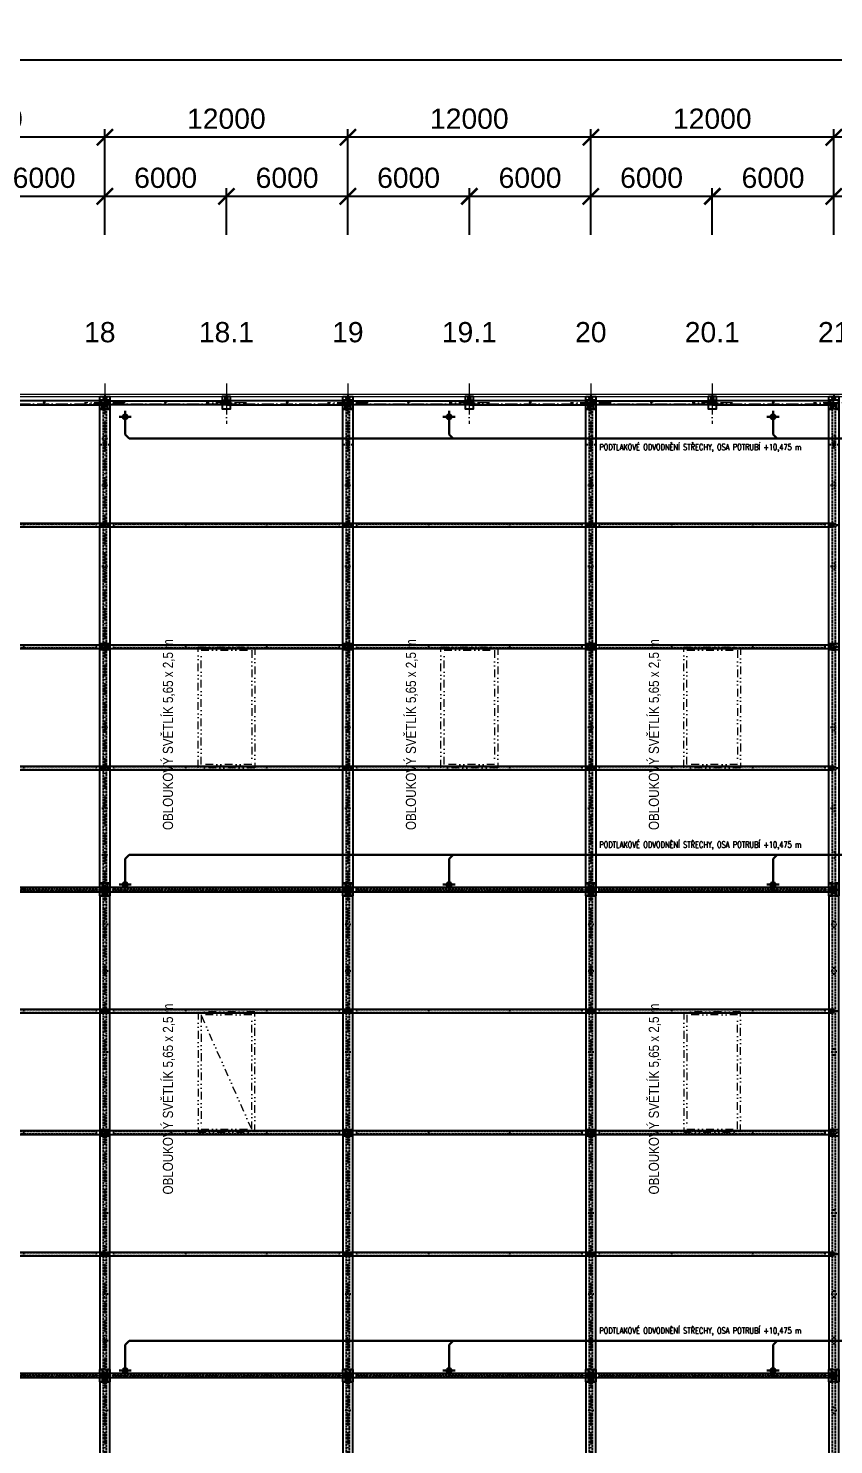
# Model space of a CAD drawing. Header units: millimetres. Extents: x 325046 to 1268204, y 1875583 to 2761998.
# Drawn here: x 906298 to 946074, y 2123333 to 2193284 of the extents above; entities that cross this region are included whole.
import ezdxf
from ezdxf.enums import TextEntityAlignment as Align

# ---------------------------------------------------------------- set-up
doc = ezdxf.new("R2010")
doc.units = ezdxf.units.MM
doc.header["$LTSCALE"] = 100
doc.header["$PDMODE"] = 65
for name, pattern in [('ACAD_ISO10W100', [18.5, 12, -3, 0.5, -3]), ('DASHDOT', [1, 0.5, -0.25, 0, -0.25]), ('DASHED', [0.75, 0.5, -0.25]), ('DIVIDE', [31.75, 12.7, -6.35, 0, -6.35, 0, -6.35]), ('SO02_F11anp01$0${ Leader Line}', [0])]:
    doc.linetypes.add(name, pattern=pattern)
for name, color, linetype in [('025', 1, 'Continuous'), ('035', 7, 'Continuous'), ('070', 6, 'Continuous'), ('DEHA', 2, 'Continuous'), ('KOTY', 2, 'Continuous'), ('Kóty osové', 5, 'Continuous'), ('POPIS', 7, 'Continuous')]:
    doc.layers.add(name, color=color, linetype=linetype)
for name, color, linetype, lineweight, true_color in [('Korabek-text', 7, 'Continuous', 0, 0x7a7a7a), ('Korabek-trasy', 7, 'Continuous', 30, 0x7478c3), ('Korabek-vpuste', 7, 'Continuous', 30, 0x6f7ceb), ('Světlíky', 7, 'DIVIDE', 15, 0xf81696)]:
    doc.layers.add(name, color=color, linetype=linetype, lineweight=lineweight, true_color=true_color)
doc.layers.add('Objekty - osy', color=5, linetype='ACAD_ISO10W100', lineweight=20)
doc.layers.add('OBVODOVÝ PLÁŠŤ', color=2, linetype='Continuous', lineweight=9)
doc.layers.add('Popis OS', color=7, linetype='Continuous', true_color=0xbd0a5d)
doc.layers.add('Příprava na dock', color=7, linetype='Continuous', true_color=0x616161)
doc.styles.add('ARIAL NARROW', font='ARIALN.TTF')
doc.styles.add('ARIL-TENKÝ', font='arial.ttf')
doc.styles.add('ROMANS', font='romans.shx', dxfattribs={"width": 0.8})
doc.dimstyles.new('400', dxfattribs={"dimscale": 400, "dimtxt": 2.5, "dimasz": 2, "dimexe": 1, "dimexo": 12, "dimgap": 1, "dimtad": 1, "dimdec": 0, "dimzin": 0, "dimdsep": 46, "dimtxsty": 'ARIL-TENKÝ', "dimblk": 'ARCHTICK', "dimcen": 4, "dimdle": 1, "dimclrd": 256, "dimclre": 256, "dimclrt": 7, "dimadec": 0, "dimazin": 0, "dimtfac": 1, "dimtdec": 0, "dimtix": 1, "dimtofl": 0, "dimtmove": 0, "dimatfit": 0, "dimldrblk": 'OBLIQUE', "dimfxl": 1, "dimtolj": 1, "dimtzin": 0, "dimlwd": -1, "dimlwe": -1, "dimarcsym": 0})

# ---------------------------------------------------------------- blocks, each defined once
blk = doc.blocks.new('L1.1_PŮDORYS')
at = {"layer": '035'}
for points in [[(1507676, -5195314), (1507676, -5195314), (1507676, -5195314), (1507676, -5207274), (1507676, -5207274), (1507676, -5207274), (1507676, -5207274), (1507676, -5207274), (1507876, -5207274), (1507876, -5207274), (1507876, -5207274), (1507876, -5207274), (1507876, -5207274), (1507876, -5195314), (1507876, -5195314), (1507876, -5195314), (1507876, -5195314), (1507676, -5195314)], [(1507756, -5195454), (1507796, -5195454), (1507796, -5195514), (1507756, -5195514)], [(1507756, -5207134), (1507796, -5207134), (1507796, -5207074), (1507756, -5207074)]]:
    blk.add_lwpolyline(points, close=True, dxfattribs=at)
at = {"layer": '035', "linetype": 'DASHED'}
blk.add_lwpolyline([(1507836, -5195714), (1507836, -5206874), (1507716, -5206874), (1507716, -5195714)], close=True, dxfattribs=at)
for points in [[(1507716, -5199294), (1507836, -5199294)], [(1507716, -5203294), (1507836, -5203294)]]:
    blk.add_lwpolyline(points, dxfattribs=at)
at = {"layer": 'Příprava na dock', "linetype": 'DASHDOT', "ltscale": 0.5}
for points in [[(1507826, -5195484), (1507726, -5195484)], [(1507776, -5195534), (1507776, -5195434)], [(1507776, -5207154), (1507776, -5207054)], [(1507826, -5207104), (1507726, -5207104)]]:
    blk.add_lwpolyline(points, dxfattribs=at)
blk = doc.blocks.new('L1_PU')
at = {"layer": '035', "color": 0}
blk.add_lwpolyline([(1717306, -4886866), (1705346, -4886866), (1705346, -4886666), (1717306, -4886666)], close=True, dxfattribs=at)
at = {"layer": '035', "color": 0, "linetype": 'DASHED'}
blk.add_lwpolyline([(1716906, -4886706), (1705746, -4886706), (1705746, -4886826), (1716906, -4886826)], close=True, dxfattribs=at)
at = {"layer": '035', "linetype": 'DASHED'}
for points in [[(1709326, -4886826), (1709326, -4886706)], [(1713326, -4886826), (1713326, -4886706)]]:
    blk.add_lwpolyline(points, dxfattribs=at)
at = {"layer": '035'}
for points in [[(1705446, -4886746), (1705506, -4886746), (1705506, -4886786), (1705446, -4886786)], [(1717206, -4886746), (1717146, -4886746), (1717146, -4886786), (1717206, -4886786)]]:
    blk.add_lwpolyline(points, close=True, dxfattribs=at)
at = {"layer": 'Příprava na dock', "linetype": 'DASHDOT', "ltscale": 0.5}
for points in [[(1705476, -4886716), (1705476, -4886816)], [(1717176, -4886716), (1717176, -4886816)], [(1705426, -4886766), (1705526, -4886766)], [(1717126, -4886766), (1717226, -4886766)]]:
    blk.add_lwpolyline(points, dxfattribs=at)
blk = doc.blocks.new('V1')
at = {"layer": '025'}
h = blk.add_hatch(color=256, dxfattribs=at)
h.dxf.hatch_style = 1
h.paths.add_polyline_path([(1708921, -4904766, -1), (1708901, -4904766, -1)])
h = blk.add_hatch(color=256, dxfattribs=at)
h.dxf.hatch_style = 1
h.paths.add_polyline_path([(1709201, -4904766, 1), (1709221, -4904766, 1)])
h = blk.add_hatch(color=256, dxfattribs=at)
h.dxf.hatch_style = 1
h.paths.add_polyline_path([(1708921, -4910766, -1), (1708901, -4910766, -1)])
h = blk.add_hatch(color=256, dxfattribs=at)
h.dxf.hatch_style = 1
h.paths.add_polyline_path([(1709201, -4910766, 1), (1709221, -4910766, 1)])
h = blk.add_hatch(color=256, dxfattribs=at)
h.dxf.hatch_style = 1
h.paths.add_polyline_path([(1708921, -4916766, -1), (1708901, -4916766, -1)])
h = blk.add_hatch(color=256, dxfattribs=at)
h.dxf.hatch_style = 1
h.paths.add_polyline_path([(1709201, -4916766, 1), (1709221, -4916766, 1)])
at = {"layer": '025', "linetype": 'DASHED', "ltscale": 0.5}
for centre in [(1709061, -4898916), (1709061, -4922616)]:
    blk.add_circle(centre, 12.5, dxfattribs=at)
at = {"layer": '025'}
for centre in [(1708911, -4904766), (1709211, -4904766), (1708911, -4910766), (1709211, -4910766), (1708911, -4916766), (1709211, -4916766)]:
    blk.add_circle(centre, 10, dxfattribs=at)
at = {"layer": '035'}
blk.add_lwpolyline([(1708951, -4922446), (1708811, -4922446), (1708811, -4922446), (1708811, -4922446), (1708811, -4899086), (1708951, -4899086), (1708951, -4898786), (1709171, -4898786), (1709171, -4899086), (1709171, -4899086), (1709311, -4899086), (1709311, -4922446), (1709311, -4922446), (1709311, -4922446), (1709171, -4922446), (1709171, -4922746), (1708951, -4922746)], close=True, dxfattribs=at)
at = {"layer": '035', "linetype": 'DASHED'}
blk.add_lwpolyline([(1709126, -4898786), (1708996, -4898786), (1708996, -4922746), (1709126, -4922746)], close=True, dxfattribs=at)
at = {"layer": '035', "linetype": 'DASHED', "ltscale": 0.8}
for points in [[(1709126, -4900336), (1708996, -4900336)], [(1709126, -4900636), (1708996, -4900636)], [(1709126, -4902636), (1708996, -4902636)], [(1709126, -4902936), (1708996, -4902936)], [(1709126, -4906636), (1708996, -4906636)], [(1709126, -4906936), (1708996, -4906936)], [(1709121, -4910616), (1709001, -4910616)], [(1709121, -4910916), (1709001, -4910916)], [(1709126, -4914596), (1708996, -4914596)], [(1709126, -4914896), (1708996, -4914896)], [(1709126, -4918596), (1708996, -4918596)], [(1709126, -4918896), (1708996, -4918896)], [(1709126, -4920896), (1708996, -4920896)], [(1709126, -4921196), (1708996, -4921196)]]:
    blk.add_lwpolyline(points, dxfattribs=at)
at = {"layer": '035'}
for points in [[(1708811, -4910616), (1709311, -4910616)], [(1708811, -4910916), (1709311, -4910916)]]:
    blk.add_lwpolyline(points, dxfattribs=at)
at = {"layer": 'Příprava na dock', "linetype": 'DASHDOT', "ltscale": 0.2}
for points in [[(1709011, -4898916), (1709111, -4898916)], [(1709061, -4898966), (1709061, -4898866)], [(1709111, -4922616), (1709011, -4922616)], [(1709061, -4922666), (1709061, -4922566)]]:
    blk.add_lwpolyline(points, dxfattribs=at)
at = {"layer": 'Příprava na dock', "linetype": 'DASHDOT', "ltscale": 0.8}
for points in [[(1709216, -4900486), (1708906, -4900486)], [(1709216, -4902786), (1708906, -4902786)], [(1709216, -4906786), (1708906, -4906786)], [(1709216, -4914746), (1708906, -4914746)], [(1709216, -4918746), (1708906, -4918746)], [(1709216, -4921046), (1708906, -4921046)]]:
    blk.add_lwpolyline(points, dxfattribs=at)
at = {"layer": 'Příprava na dock', "linetype": 'DASHDOT', "ltscale": 0.5}
for points in [[(1708861, -4904766), (1708961, -4904766)], [(1708911, -4904816), (1708911, -4904716)], [(1709261, -4904766), (1709161, -4904766)], [(1709211, -4904816), (1709211, -4904716)], [(1708861, -4910766), (1708961, -4910766)], [(1708911, -4910816), (1708911, -4910716)], [(1709261, -4910766), (1709161, -4910766)], [(1709211, -4910816), (1709211, -4910716)], [(1708861, -4916766), (1708961, -4916766)], [(1708911, -4916816), (1708911, -4916716)], [(1709261, -4916766), (1709161, -4916766)], [(1709211, -4916816), (1709211, -4916716)]]:
    blk.add_lwpolyline(points, dxfattribs=at)
blk = doc.blocks.new('S1 STŘECHA')
at = {"layer": '025'}
h = blk.add_hatch(color=256, dxfattribs=at)
h.dxf.hatch_style = 1
edge = h.paths.add_edge_path()
edge.add_arc((1682139, -5081019), 10, 0, 360)
h = blk.add_hatch(color=256, dxfattribs=at)
h.dxf.hatch_style = 1
edge = h.paths.add_edge_path()
edge.add_arc((1682519, -5081019), 10, 0, 360)
for centre in [(1682139, -5081019), (1682519, -5081019)]:
    blk.add_circle(centre, 10, dxfattribs=at)
at = {"layer": '035', "linetype": 'DASHED'}
for centre in [(1682329, -5080869), (1682329, -5081169)]:
    blk.add_circle(centre, 30, dxfattribs=at)
at = {"layer": '070', "ltscale": 0.5}
blk.add_lwpolyline([(1682079, -5080719), (1682579, -5080719), (1682579, -5081319), (1682079, -5081319)], close=True, dxfattribs=at)
for points in [[(1682199, -5080719), (1682199, -5081319)], [(1682459, -5080719), (1682459, -5081319)]]:
    blk.add_lwpolyline(points, dxfattribs=at)
at = {"layer": 'Příprava na dock', "linetype": 'DASHDOT', "ltscale": 0.5}
for points in [[(1682189, -5081019), (1682089, -5081019)], [(1682139, -5081069), (1682139, -5080969)], [(1682279, -5080869), (1682379, -5080869)], [(1682279, -5081169), (1682379, -5081169)], [(1682329, -5080819), (1682329, -5080919)], [(1682329, -5081119), (1682329, -5081219)], [(1682569, -5081019), (1682469, -5081019)], [(1682519, -5081069), (1682519, -5080969)]]:
    blk.add_lwpolyline(points, dxfattribs=at)
blk = doc.blocks.new('V2')
at = {"layer": '025'}
h = blk.add_hatch(color=256, dxfattribs=at)
h.dxf.hatch_style = 1
h.paths.add_polyline_path([(1705186, -4880766, -1), (1705166, -4880766, -1)])
h = blk.add_hatch(color=256, dxfattribs=at)
h.dxf.hatch_style = 1
h.paths.add_polyline_path([(1705466, -4880766, 1), (1705486, -4880766, 1)])
h = blk.add_hatch(color=256, dxfattribs=at)
h.dxf.hatch_style = 1
h.paths.add_polyline_path([(1705186, -4886766, -1), (1705166, -4886766, -1)])
h = blk.add_hatch(color=256, dxfattribs=at)
h.dxf.hatch_style = 1
h.paths.add_polyline_path([(1705466, -4886766, 1), (1705486, -4886766, 1)])
h = blk.add_hatch(color=256, dxfattribs=at)
h.dxf.hatch_style = 1
h.paths.add_polyline_path([(1705186, -4892766, -1), (1705166, -4892766, -1)])
h = blk.add_hatch(color=256, dxfattribs=at)
h.dxf.hatch_style = 1
h.paths.add_polyline_path([(1705466, -4892766, 1), (1705486, -4892766, 1)])
at = {"layer": 'Příprava na dock'}
h = blk.add_hatch(dxfattribs=at)
h.set_pattern_fill('ANSI31', color=256, scale=250, angle=180)
h.set_pattern_definition([(225, (602695.915, -9703834.77), (22.09708691, -22.09708691), [])])
edge = h.paths.add_edge_path()
edge.add_arc((1705326, -4876786), 50, 0, 360)
at = {"layer": '025', "linetype": 'DASHED', "ltscale": 0.5}
for centre in [(1705326, -4874866), (1705326, -4898616)]:
    blk.add_circle(centre, 12.5, dxfattribs=at)
at = {"layer": '025'}
for centre, radius in [((1705326, -4876786), 50), ((1705176, -4880766), 10), ((1705476, -4880766), 10), ((1705176, -4886766), 10), ((1705476, -4886766), 10), ((1705176, -4892766), 10), ((1705476, -4892766), 10)]:
    blk.add_circle(centre, radius, dxfattribs=at)
at = {"layer": '035'}
blk.add_lwpolyline([(1705216, -4875036), (1705076, -4875036), (1705076, -4875036), (1705076, -4875036), (1705076, -4898446), (1705216, -4898446), (1705216, -4898746), (1705436, -4898746), (1705436, -4898446), (1705436, -4898446), (1705576, -4898446), (1705576, -4875036), (1705576, -4875036), (1705576, -4875036), (1705436, -4875036), (1705436, -4874736), (1705216, -4874736)], close=True, dxfattribs=at)
for points in [[(1705216, -4874836), (1705436, -4874836)], [(1705076, -4886616), (1705576, -4886616)], [(1705076, -4886916), (1705576, -4886916)]]:
    blk.add_lwpolyline(points, dxfattribs=at)
at = {"layer": '035', "linetype": 'DASHED'}
blk.add_lwpolyline([(1705391, -4874736), (1705261, -4874736), (1705261, -4898746), (1705391, -4898746)], close=True, dxfattribs=at)
at = {"layer": '035', "linetype": 'DASHED', "ltscale": 0.8}
for points in [[(1705391, -4876336), (1705261, -4876336)], [(1705391, -4876636), (1705261, -4876636)], [(1705391, -4878636), (1705261, -4878636)], [(1705391, -4878936), (1705261, -4878936)], [(1705391, -4882636), (1705261, -4882636)], [(1705391, -4882936), (1705261, -4882936)], [(1705386, -4886616), (1705266, -4886616)], [(1705386, -4886916), (1705266, -4886916)], [(1705391, -4890596), (1705261, -4890596)], [(1705391, -4890896), (1705261, -4890896)], [(1705391, -4894596), (1705261, -4894596)], [(1705391, -4894896), (1705261, -4894896)], [(1705391, -4896896), (1705261, -4896896)], [(1705391, -4897196), (1705261, -4897196)]]:
    blk.add_lwpolyline(points, dxfattribs=at)
at = {"layer": 'DEHA', "color": 3, "linetype": 'DASHDOT', "ltscale": 0.9}
for points in [[(1705523, -4876786), (1705129, -4876786)], [(1705326, -4876589), (1705326, -4876983)]]:
    blk.add_lwpolyline(points, dxfattribs=at)
at = {"layer": 'Příprava na dock', "linetype": 'DASHDOT', "ltscale": 0.2}
for points in [[(1705326, -4874916), (1705326, -4874816)], [(1705276, -4874866), (1705376, -4874866)], [(1705376, -4898616), (1705276, -4898616)], [(1705326, -4898666), (1705326, -4898566)]]:
    blk.add_lwpolyline(points, dxfattribs=at)
at = {"layer": 'Příprava na dock', "linetype": 'DASHDOT', "ltscale": 0.8}
for points in [[(1705481, -4876486), (1705171, -4876486)], [(1705481, -4878786), (1705171, -4878786)], [(1705481, -4882786), (1705171, -4882786)], [(1705481, -4890746), (1705171, -4890746)], [(1705481, -4894746), (1705171, -4894746)], [(1705481, -4897046), (1705171, -4897046)]]:
    blk.add_lwpolyline(points, dxfattribs=at)
at = {"layer": 'Příprava na dock', "linetype": 'DASHDOT', "ltscale": 0.5}
for points in [[(1705126, -4880766), (1705226, -4880766)], [(1705176, -4880816), (1705176, -4880716)], [(1705526, -4880766), (1705426, -4880766)], [(1705476, -4880816), (1705476, -4880716)], [(1705176, -4886816), (1705176, -4886716)], [(1705476, -4886816), (1705476, -4886716)], [(1705126, -4886766), (1705226, -4886766)], [(1705526, -4886766), (1705426, -4886766)], [(1705126, -4892766), (1705226, -4892766)], [(1705176, -4892816), (1705176, -4892716)], [(1705526, -4892766), (1705426, -4892766)], [(1705476, -4892816), (1705476, -4892716)]]:
    blk.add_lwpolyline(points, dxfattribs=at)
blk = doc.blocks.new('S2 STŘECHA')
at = {"layer": '025'}
h = blk.add_hatch(color=256, dxfattribs=at)
h.dxf.hatch_style = 1
edge = h.paths.add_edge_path()
edge.add_arc((1694149, -5104969), 10, 0, 360)
h = blk.add_hatch(color=256, dxfattribs=at)
h.dxf.hatch_style = 1
edge = h.paths.add_edge_path()
edge.add_arc((1694509, -5104969), 10, 0, 360)
at = {"layer": 'Příprava na dock', "ltscale": 0.5}
h = blk.add_hatch(dxfattribs=at)
h.set_pattern_fill('ANSI31', color=256, scale=250)
h.set_pattern_definition([(45, (-71057.18, -131932.95), (-22.09708691, 22.09708691), [])])
h.paths.add_polyline_path([(1694254, -5105269), (1694404, -5105269), (1694404, -5105169), (1694254, -5105169)])
at = {"layer": '025', "ltscale": 0.5}
blk.add_lwpolyline([(1694254, -5105269), (1694404, -5105269), (1694404, -5105169), (1694254, -5105169)], close=True, dxfattribs=at)
at = {"layer": '025', "linetype": 'DASHED', "ltscale": 0.5}
blk.add_lwpolyline([(1694254, -5105269), (1694404, -5105269), (1694404, -5105259), (1694254, -5105259)], close=True, dxfattribs=at)
at = {"layer": '025'}
for centre in [(1694149, -5104969), (1694509, -5104969)]:
    blk.add_circle(centre, 10, dxfattribs=at)
at = {"layer": '035', "linetype": 'DASHED'}
blk.add_circle((1694329, -5104819), 30, dxfattribs=at)
at = {"layer": '070', "ltscale": 0.5}
blk.add_lwpolyline([(1694079, -5105269), (1694579, -5105269), (1694579, -5104669), (1694079, -5104669)], close=True, dxfattribs=at)
for points in [[(1694199, -5104669), (1694199, -5104969), (1694459, -5104969), (1694459, -5104669)], [(1694579, -5105089), (1694079, -5105089)]]:
    blk.add_lwpolyline(points, dxfattribs=at)
at = {"layer": 'Příprava na dock', "linetype": 'DASHDOT', "ltscale": 0.5}
for points in [[(1694099, -5104969), (1694199, -5104969)], [(1694199, -5104969), (1694099, -5104969)], [(1694149, -5105019), (1694149, -5104919)], [(1694149, -5105019), (1694149, -5104919)], [(1694279, -5104819), (1694379, -5104819)], [(1694329, -5104769), (1694329, -5104869)], [(1694459, -5104969), (1694559, -5104969)], [(1694559, -5104969), (1694459, -5104969)], [(1694509, -5105019), (1694509, -5104919)], [(1694509, -5105019), (1694509, -5104919)], [(1694329, -5105344), (1694329, -5105094)]]:
    blk.add_lwpolyline(points, dxfattribs=at)
blk = doc.blocks.new('ZT1_PU')
at = {"layer": '035', "ltscale": 0.5}
blk.add_lwpolyline([(1684235, -4865636), (1690215, -4865636), (1690215, -4865836), (1684235, -4865836)], close=True, dxfattribs=at)
at = {"layer": '035', "color": 2}
for points in [[(1687223, -4865656), (1687191, -4865736)], [(1687223, -4865816), (1687223, -4865656)], [(1687223, -4865656), (1687255, -4865736)]]:
    blk.add_lwpolyline(points, dxfattribs=at)
at = {"layer": '035'}
for centre in [(1684405, -4865736), (1690125, -4865736)]:
    blk.add_circle(centre, 25, dxfattribs=at)
at = {"layer": 'Příprava na dock', "linetype": 'DASHDOT', "ltscale": 0.5}
for points in [[(1684355, -4865736), (1684455, -4865736)], [(1684405, -4865686), (1684405, -4865786)], [(1690075, -4865736), (1690175, -4865736)], [(1690125, -4865686), (1690125, -4865786)]]:
    blk.add_lwpolyline(points, dxfattribs=at)
blk = doc.blocks.new('S3 STŘECHA')
at = {"layer": '025'}
h = blk.add_hatch(color=256, dxfattribs=at)
h.dxf.hatch_style = 1
edge = h.paths.add_edge_path()
edge.add_arc((1676229, -5009069), 10, 0, 360)
h = blk.add_hatch(color=256, dxfattribs=at)
h.dxf.hatch_style = 1
edge = h.paths.add_edge_path()
edge.add_arc((1676429, -5009069), 10, 0, 360)
at = {"layer": 'Příprava na dock', "ltscale": 0.5}
h = blk.add_hatch(dxfattribs=at)
h.set_pattern_fill('ANSI31', color=256, scale=250, angle=180)
h.set_pattern_definition([(225, (3441714.858, -9982104.093), (22.09708691, -22.09708691), [])])
h.paths.add_polyline_path([(1676404, -5008769), (1676254, -5008769), (1676254, -5008869), (1676404, -5008869)])
at = {"layer": '025', "ltscale": 0.5}
blk.add_lwpolyline([(1676404, -5008769), (1676254, -5008769), (1676254, -5008869), (1676404, -5008869)], close=True, dxfattribs=at)
at = {"layer": '025', "linetype": 'DASHED', "ltscale": 0.5}
blk.add_lwpolyline([(1676404, -5008769), (1676254, -5008769), (1676254, -5008779), (1676404, -5008779)], close=True, dxfattribs=at)
at = {"layer": '025'}
for centre in [(1676229, -5009069), (1676429, -5009069)]:
    blk.add_circle(centre, 10, dxfattribs=at)
at = {"layer": '070', "ltscale": 0.5}
blk.add_lwpolyline([(1676529, -5008769), (1676129, -5008769), (1676129, -5009369), (1676529, -5009369)], close=True, dxfattribs=at)
blk.add_lwpolyline([(1676129, -5008949), (1676529, -5008949)], dxfattribs=at)
at = {"layer": 'Příprava na dock', "linetype": 'DASHDOT', "ltscale": 0.5}
for points in [[(1676179, -5009069), (1676279, -5009069)], [(1676229, -5009019), (1676229, -5009119)], [(1676329, -5008694), (1676329, -5008944)], [(1676479, -5009069), (1676379, -5009069)], [(1676429, -5009019), (1676429, -5009119)]]:
    blk.add_lwpolyline(points, dxfattribs=at)
blk = doc.blocks.new('_ARCHTICK')
at = {"color": 0, "linetype": 'ByBlock', "const_width": 0.15}
blk.add_lwpolyline([(-0.5, -0.5), (0.5, 0.5)], dxfattribs=at)
blk = doc.blocks.new('*D921')
at = {"layer": 'Defpoints', "color": 0, "transparency": 16777216}
for p in [(940079, 2184984), (940079, 2178282), (946079, 2178282)]:
    blk.add_point(p, dxfattribs=at)
at = {"layer": 'Kóty osové', "transparency": 16777216}
for p, q in [((940079, 2183082), (940079, 2185384)), ((946079, 2183082), (946079, 2185384)), ((946479, 2184984), (939679, 2184984))]:
    blk.add_line(p, q, dxfattribs=at)
at = {"layer": 'Kóty osové', "transparency": 16777216, "xscale": 800, "yscale": 800, "zscale": 800}
for p, rotation in [((940079, 2184984), 179.9999999999866), ((946079, 2184984), 359.9999999999867)]:
    blk.add_blockref('_ARCHTICK', p, dxfattribs=dict(at, rotation=rotation))
at = {"layer": 'Kóty osové', "color": 7, "transparency": 16777216, "insert": (943079, 2185895), "char_height": 1000, "attachment_point": 5, "style": 'ARIL-TENKÝ'}
blk.add_mtext('\\A1;6000', dxfattribs=at)
blk = doc.blocks.new('_Oblique')
at = {"color": 0, "lineweight": -2}
blk.add_line((-0.5, -0.5), (0.5, 0.5), dxfattribs=at)
blk = doc.blocks.new('*D922')
at = {"layer": 'Defpoints', "color": 0, "transparency": 16777216}
for p in [(934079, 2184984), (934079, 2178282), (940079, 2178282)]:
    blk.add_point(p, dxfattribs=at)
at = {"layer": 'Kóty osové', "transparency": 16777216}
for p, q in [((934079, 2183082), (934079, 2185384)), ((940079, 2183082), (940079, 2185384)), ((940479, 2184984), (933679, 2184984))]:
    blk.add_line(p, q, dxfattribs=at)
at = {"layer": 'Kóty osové', "transparency": 16777216, "xscale": 800, "yscale": 800, "zscale": 800, "rotation": 180}
blk.add_blockref('_ARCHTICK', (934079, 2184984), dxfattribs=at)
at = {"layer": 'Kóty osové', "transparency": 16777216, "xscale": 800, "yscale": 800, "zscale": 800}
blk.add_blockref('_ARCHTICK', (940079, 2184984), dxfattribs=at)
at = {"layer": 'Kóty osové', "color": 7, "transparency": 16777216, "insert": (937079, 2185895), "char_height": 1000, "attachment_point": 5, "style": 'ARIL-TENKÝ'}
blk.add_mtext('\\A1;6000', dxfattribs=at)
blk = doc.blocks.new('*D923')
at = {"layer": 'Defpoints', "color": 0, "transparency": 16777216}
for p in [(928079, 2184984), (928079, 2178282), (934079, 2178282)]:
    blk.add_point(p, dxfattribs=at)
at = {"layer": 'Kóty osové', "transparency": 16777216}
for p, q in [((928079, 2183082), (928079, 2185384)), ((934079, 2183082), (934079, 2185384)), ((934479, 2184984), (927679, 2184984))]:
    blk.add_line(p, q, dxfattribs=at)
at = {"layer": 'Kóty osové', "transparency": 16777216, "xscale": 800, "yscale": 800, "zscale": 800, "rotation": 180}
blk.add_blockref('_ARCHTICK', (928079, 2184984), dxfattribs=at)
at = {"layer": 'Kóty osové', "transparency": 16777216, "xscale": 800, "yscale": 800, "zscale": 800}
blk.add_blockref('_ARCHTICK', (934079, 2184984), dxfattribs=at)
at = {"layer": 'Kóty osové', "color": 7, "transparency": 16777216, "insert": (931079, 2185895), "char_height": 1000, "attachment_point": 5, "style": 'ARIL-TENKÝ'}
blk.add_mtext('\\A1;6000', dxfattribs=at)
blk = doc.blocks.new('*D924')
at = {"layer": 'Defpoints', "color": 0, "transparency": 16777216}
for p in [(922079, 2184984), (922079, 2178282), (928079, 2178282)]:
    blk.add_point(p, dxfattribs=at)
at = {"layer": 'Kóty osové', "transparency": 16777216}
for p, q in [((922079, 2183082), (922079, 2185384)), ((928079, 2183082), (928079, 2185384)), ((928479, 2184984), (921679, 2184984))]:
    blk.add_line(p, q, dxfattribs=at)
at = {"layer": 'Kóty osové', "transparency": 16777216, "xscale": 800, "yscale": 800, "zscale": 800, "rotation": 180}
blk.add_blockref('_ARCHTICK', (922079, 2184984), dxfattribs=at)
at = {"layer": 'Kóty osové', "transparency": 16777216, "xscale": 800, "yscale": 800, "zscale": 800}
blk.add_blockref('_ARCHTICK', (928079, 2184984), dxfattribs=at)
at = {"layer": 'Kóty osové', "color": 7, "transparency": 16777216, "insert": (925079, 2185895), "char_height": 1000, "attachment_point": 5, "style": 'ARIL-TENKÝ'}
blk.add_mtext('\\A1;6000', dxfattribs=at)
blk = doc.blocks.new('*D925')
at = {"layer": 'Defpoints', "color": 0, "transparency": 16777216}
for p in [(916079, 2184984), (916079, 2178282), (922079, 2178282)]:
    blk.add_point(p, dxfattribs=at)
at = {"layer": 'Kóty osové', "transparency": 16777216}
for p, q in [((916079, 2183082), (916079, 2185384)), ((922079, 2183082), (922079, 2185384)), ((922479, 2184984), (915679, 2184984))]:
    blk.add_line(p, q, dxfattribs=at)
at = {"layer": 'Kóty osové', "transparency": 16777216, "xscale": 800, "yscale": 800, "zscale": 800, "rotation": 180}
blk.add_blockref('_ARCHTICK', (916079, 2184984), dxfattribs=at)
at = {"layer": 'Kóty osové', "transparency": 16777216, "xscale": 800, "yscale": 800, "zscale": 800}
blk.add_blockref('_ARCHTICK', (922079, 2184984), dxfattribs=at)
at = {"layer": 'Kóty osové', "color": 7, "transparency": 16777216, "insert": (919079, 2185895), "char_height": 1000, "attachment_point": 5, "style": 'ARIL-TENKÝ'}
blk.add_mtext('\\A1;6000', dxfattribs=at)
blk = doc.blocks.new('*D926')
at = {"layer": 'Defpoints', "color": 0, "transparency": 16777216}
for p in [(910079, 2184984), (910079, 2178282), (916079, 2178282)]:
    blk.add_point(p, dxfattribs=at)
at = {"layer": 'Kóty osové', "transparency": 16777216}
for p, q in [((910079, 2183082), (910079, 2185384)), ((916079, 2183082), (916079, 2185384)), ((916479, 2184984), (909679, 2184984))]:
    blk.add_line(p, q, dxfattribs=at)
at = {"layer": 'Kóty osové', "transparency": 16777216, "xscale": 800, "yscale": 800, "zscale": 800, "rotation": 180}
blk.add_blockref('_ARCHTICK', (910079, 2184984), dxfattribs=at)
at = {"layer": 'Kóty osové', "transparency": 16777216, "xscale": 800, "yscale": 800, "zscale": 800}
blk.add_blockref('_ARCHTICK', (916079, 2184984), dxfattribs=at)
at = {"layer": 'Kóty osové', "color": 7, "transparency": 16777216, "insert": (913079, 2185895), "char_height": 1000, "attachment_point": 5, "style": 'ARIL-TENKÝ'}
blk.add_mtext('\\A1;6000', dxfattribs=at)
blk = doc.blocks.new('*D927')
at = {"layer": 'Defpoints', "color": 0, "transparency": 16777216}
for p in [(904079, 2184984), (904079, 2178282), (910079, 2178282)]:
    blk.add_point(p, dxfattribs=at)
at = {"layer": 'Kóty osové', "transparency": 16777216}
for p, q in [((904079, 2183082), (904079, 2185384)), ((910079, 2183082), (910079, 2185384)), ((910479, 2184984), (903679, 2184984))]:
    blk.add_line(p, q, dxfattribs=at)
at = {"layer": 'Kóty osové', "transparency": 16777216, "xscale": 800, "yscale": 800, "zscale": 800, "rotation": 180}
blk.add_blockref('_ARCHTICK', (904079, 2184984), dxfattribs=at)
at = {"layer": 'Kóty osové', "transparency": 16777216, "xscale": 800, "yscale": 800, "zscale": 800}
blk.add_blockref('_ARCHTICK', (910079, 2184984), dxfattribs=at)
at = {"layer": 'Kóty osové', "color": 7, "transparency": 16777216, "insert": (907079, 2185895), "char_height": 1000, "attachment_point": 5, "style": 'ARIL-TENKÝ'}
blk.add_mtext('\\A1;6000', dxfattribs=at)
blk = doc.blocks.new('*D960')
at = {"layer": 'Defpoints', "color": 0, "transparency": 16777216}
for p in [(946079, 2184984), (946079, 2178282), (952079, 2178282)]:
    blk.add_point(p, dxfattribs=at)
at = {"layer": 'Kóty osové', "transparency": 16777216}
for p, q in [((946079, 2183082), (946079, 2185384)), ((952079, 2183082), (952079, 2185384)), ((952479, 2184984), (945679, 2184984))]:
    blk.add_line(p, q, dxfattribs=at)
at = {"layer": 'Kóty osové', "transparency": 16777216, "xscale": 800, "yscale": 800, "zscale": 800, "rotation": 180}
blk.add_blockref('_ARCHTICK', (946079, 2184984), dxfattribs=at)
at = {"layer": 'Kóty osové', "transparency": 16777216, "xscale": 800, "yscale": 800, "zscale": 800}
blk.add_blockref('_ARCHTICK', (952079, 2184984), dxfattribs=at)
at = {"layer": 'Kóty osové', "color": 7, "transparency": 16777216, "insert": (949079, 2185895), "char_height": 1000, "attachment_point": 5, "style": 'ARIL-TENKÝ'}
blk.add_mtext('\\A1;6000', dxfattribs=at)
blk = doc.blocks.new('*D978')
at = {"layer": 'Defpoints', "color": 0, "transparency": 16777216}
for p in [(898079, 2187903), (910079, 2183082), (898079, 2178402)]:
    blk.add_point(p, dxfattribs=at)
at = {"layer": 'Kóty osové', "transparency": 16777216}
for p, q in [((898079, 2183202), (898079, 2188303)), ((910079, 2187882), (910079, 2188303)), ((910479, 2187903), (897679, 2187903))]:
    blk.add_line(p, q, dxfattribs=at)
at = {"layer": 'Kóty osové', "transparency": 16777216, "xscale": 800, "yscale": 800, "zscale": 800, "rotation": 180}
blk.add_blockref('_ARCHTICK', (898079, 2187903), dxfattribs=at)
at = {"layer": 'Kóty osové', "transparency": 16777216, "xscale": 800, "yscale": 800, "zscale": 800}
blk.add_blockref('_ARCHTICK', (910079, 2187903), dxfattribs=at)
at = {"layer": 'Kóty osové', "color": 7, "transparency": 16777216, "insert": (904079, 2188814), "char_height": 1000, "attachment_point": 5, "style": 'ARIL-TENKÝ'}
blk.add_mtext('\\A1;12000', dxfattribs=at)
blk = doc.blocks.new('*D979')
at = {"layer": 'Defpoints', "color": 0, "transparency": 16777216}
for p in [(910079, 2187903), (922079, 2183082), (910079, 2178402)]:
    blk.add_point(p, dxfattribs=at)
at = {"layer": 'Kóty osové', "transparency": 16777216}
for p, q in [((910079, 2183202), (910079, 2188303)), ((922079, 2187882), (922079, 2188303)), ((922479, 2187903), (909679, 2187903))]:
    blk.add_line(p, q, dxfattribs=at)
at = {"layer": 'Kóty osové', "transparency": 16777216, "xscale": 800, "yscale": 800, "zscale": 800, "rotation": 180}
blk.add_blockref('_ARCHTICK', (910079, 2187903), dxfattribs=at)
at = {"layer": 'Kóty osové', "transparency": 16777216, "xscale": 800, "yscale": 800, "zscale": 800}
blk.add_blockref('_ARCHTICK', (922079, 2187903), dxfattribs=at)
at = {"layer": 'Kóty osové', "color": 7, "transparency": 16777216, "insert": (916079, 2188814), "char_height": 1000, "attachment_point": 5, "style": 'ARIL-TENKÝ'}
blk.add_mtext('\\A1;12000', dxfattribs=at)
blk = doc.blocks.new('*D980')
at = {"layer": 'Defpoints', "color": 0, "transparency": 16777216}
for p in [(922079, 2187903), (934079, 2183082), (922079, 2178402)]:
    blk.add_point(p, dxfattribs=at)
at = {"layer": 'Kóty osové', "transparency": 16777216}
for p, q in [((922079, 2183202), (922079, 2188303)), ((934079, 2187882), (934079, 2188303)), ((934479, 2187903), (921679, 2187903))]:
    blk.add_line(p, q, dxfattribs=at)
at = {"layer": 'Kóty osové', "transparency": 16777216, "xscale": 800, "yscale": 800, "zscale": 800, "rotation": 180}
blk.add_blockref('_ARCHTICK', (922079, 2187903), dxfattribs=at)
at = {"layer": 'Kóty osové', "transparency": 16777216, "xscale": 800, "yscale": 800, "zscale": 800}
blk.add_blockref('_ARCHTICK', (934079, 2187903), dxfattribs=at)
at = {"layer": 'Kóty osové', "color": 7, "transparency": 16777216, "insert": (928079, 2188814), "char_height": 1000, "attachment_point": 5, "style": 'ARIL-TENKÝ'}
blk.add_mtext('\\A1;12000', dxfattribs=at)
blk = doc.blocks.new('*D981')
at = {"layer": 'Defpoints', "color": 0, "transparency": 16777216}
for p in [(934079, 2187903), (946079, 2183082), (934079, 2178402)]:
    blk.add_point(p, dxfattribs=at)
at = {"layer": 'Kóty osové', "transparency": 16777216}
for p, q in [((934079, 2183202), (934079, 2188303)), ((946079, 2187882), (946079, 2188303)), ((946479, 2187903), (933679, 2187903))]:
    blk.add_line(p, q, dxfattribs=at)
at = {"layer": 'Kóty osové', "transparency": 16777216, "xscale": 800, "yscale": 800, "zscale": 800, "rotation": 180}
blk.add_blockref('_ARCHTICK', (934079, 2187903), dxfattribs=at)
at = {"layer": 'Kóty osové', "transparency": 16777216, "xscale": 800, "yscale": 800, "zscale": 800}
blk.add_blockref('_ARCHTICK', (946079, 2187903), dxfattribs=at)
at = {"layer": 'Kóty osové', "color": 7, "transparency": 16777216, "insert": (940079, 2188814), "char_height": 1000, "attachment_point": 5, "style": 'ARIL-TENKÝ'}
blk.add_mtext('\\A1;12000', dxfattribs=at)
blk = doc.blocks.new('*D982')
at = {"layer": 'Defpoints', "color": 0, "transparency": 16777216}
for p in [(946079, 2187903), (958079, 2183082), (946079, 2178402)]:
    blk.add_point(p, dxfattribs=at)
at = {"layer": 'Kóty osové', "transparency": 16777216}
for p, q in [((946079, 2183202), (946079, 2188303)), ((958079, 2187882), (958079, 2188303)), ((958479, 2187903), (945679, 2187903))]:
    blk.add_line(p, q, dxfattribs=at)
at = {"layer": 'Kóty osové', "transparency": 16777216, "xscale": 800, "yscale": 800, "zscale": 800, "rotation": 180}
blk.add_blockref('_ARCHTICK', (946079, 2187903), dxfattribs=at)
at = {"layer": 'Kóty osové', "transparency": 16777216, "xscale": 800, "yscale": 800, "zscale": 800}
blk.add_blockref('_ARCHTICK', (958079, 2187903), dxfattribs=at)
at = {"layer": 'Kóty osové', "color": 7, "transparency": 16777216, "insert": (952079, 2188814), "char_height": 1000, "attachment_point": 5, "style": 'ARIL-TENKÝ'}
blk.add_mtext('\\A1;12000', dxfattribs=at)
blk = doc.blocks.new('vpust_tučně')
at = {"layer": 'Korabek-vpuste'}
for p, q in [((53.146, 90.671), (53.146, 91.171)), ((52.896, 90.921), (53.396, 90.921))]:
    blk.add_line(p, q, dxfattribs=at)
for radius in [0.1, 0.075, 0.05]:
    blk.add_circle((53.146, 90.921), radius, dxfattribs=at)
blk = doc.blocks.new('A$C73023567')
at = {"layer": 'Korabek-trasy'}
for p, q in [((205275, 124195.6), (205275, 123325.9)), ((221275, 124195.6), (221275, 123325.9)), ((237275, 124195.6), (237275, 123325.9)), ((205475.3, 123125.6), (205275, 123325.9)), ((205475.3, 123125.6), (264874.7, 123125.6)), ((221475.3, 123125.6), (221275, 123325.9)), ((237475.3, 123125.6), (237275, 123325.9)), ((205475.3, 102565.6), (205275, 102365.2)), ((205275, 101095.6), (205275, 102365.2)), ((205475.3, 102565.6), (264874.7, 102565.6)), ((221475.3, 102565.6), (221275, 102365.2)), ((221275, 101095.6), (221275, 102365.2)), ((237475.3, 102565.6), (237275, 102365.2)), ((237275, 101095.6), (237275, 102365.2)), ((205475.3, 78565.6), (205275, 78365.2)), ((205275, 77095.6), (205275, 78365.2)), ((205475.3, 78565.6), (263274.7, 78565.6)), ((221475.3, 78565.6), (221275, 78365.2)), ((221275, 77095.6), (221275, 78365.2)), ((237475.3, 78565.6), (237275, 78365.2)), ((237275, 77095.6), (237275, 78365.2))]:
    blk.add_line(p, q, dxfattribs=at)
at = {"layer": 'Korabek-vpuste', "xscale": 1200, "yscale": 1200, "zscale": 1200, "rotation": 269.9999999927888}
for p in [(96169.4, 187970.4), (112169.4, 187970.4), (128169.4, 187970.4), (96169.4, 164870.4), (112169.4, 164870.4), (128169.4, 164870.4), (96169.4, 140870.4), (112169.4, 140870.4), (128169.4, 140870.4)]:
    blk.add_blockref('vpust_tučně', p, dxfattribs=at)
at = {"layer": 'Korabek-text', "char_height": 300, "width": 28411.347, "attachment_point": 7, "rotation": 0, "style": 'ROMANS'}
for insert in [(228695.9, 122463.7), (228695.9, 102827), (228695.9, 78827)]:
    blk.add_mtext('PODTLAKOVÉ ODVODNĚNÍ STŘECHY, OSA POTRUBÍ +10,475 m', dxfattribs=dict(at, insert=insert))
blk = doc.blocks.new('*D1566')
at = {"layer": 'Defpoints', "color": 0, "transparency": 16777216}
for p in [(705684, 2191717), (705684, 2175213), (1078474, 2175213)]:
    blk.add_point(p, dxfattribs=at)
at = {"layer": 'Kóty osové', "transparency": 16777216}
for p, q in [((1078874, 2191717), (705284, 2191717)), ((705684, 2180013), (705684, 2192117)), ((1078474, 2180013), (1078474, 2192117))]:
    blk.add_line(p, q, dxfattribs=at)
at = {"layer": 'Kóty osové', "transparency": 16777216, "xscale": 800, "yscale": 800, "zscale": 800, "rotation": 180}
blk.add_blockref('_ARCHTICK', (705684, 2191717), dxfattribs=at)
at = {"layer": 'Kóty osové', "transparency": 16777216, "xscale": 800, "yscale": 800, "zscale": 800}
blk.add_blockref('_ARCHTICK', (1078474, 2191717), dxfattribs=at)
at = {"layer": 'Kóty osové', "color": 7, "transparency": 16777216, "insert": (892079, 2192627), "char_height": 1000, "attachment_point": 5, "style": 'ARIL-TENKÝ'}
blk.add_mtext('\\A1;372790', dxfattribs=at)

msp = doc.modelspace()

# ---------------------------------------------------------------- linework, layer by layer
at = {"layer": 'Objekty - osy', "ltscale": 0.5}
for points in [[(910078.7, 2175743.4), (910078.7, 2053743.4)], [(916078.7, 2175743.4), (916078.7, 2173743.4)], [(922078.7, 2175743.4), (922078.7, 2053743.4)], [(928078.7, 2175743.4), (928078.7, 2173743.4)], [(934078.7, 2175743.4), (934078.7, 2053743.4)], [(940078.7, 2175743.4), (940078.7, 2173743.4)], [(911078.7, 2174793.4), (909078.7, 2174793.4)], [(917078.7, 2174793.4), (915078.7, 2174793.4)], [(923078.7, 2174793.4), (921078.7, 2174793.4)], [(929078.7, 2174793.4), (927078.7, 2174793.4)], [(935078.7, 2174793.4), (933078.7, 2174793.4)], [(941078.7, 2174793.4), (939078.7, 2174793.4)], [(947078.7, 2174793.4), (945078.7, 2174793.4)], [(705078.7, 2174743.4), (1079078.7, 2174743.4)], [(705078.7, 2150743.4), (1079078.7, 2150743.4)], [(705078.7, 2126743.4), (1079078.7, 2126743.4)]]:
    msp.add_lwpolyline(points, dxfattribs=at)
at = {"layer": 'OBVODOVÝ PLÁŠŤ', "ltscale": 100}
msp.add_lwpolyline([(1078473.7, 2175213.4), (1078473.7, 2126323.4), (1018473.7, 2126323.4), (1018473.7, 2054273.4), (705683.7, 2054273.4), (705683.7, 2175213.4)], close=True, dxfattribs=at)
msp.add_lwpolyline([(1078353.7, 2175093.4), (1078353.7, 2175093.4), (1078353.7, 2126443.4), (1018353.7, 2126443.4), (1018353.7, 2054393.4), (705803.7, 2054393.4), (705803.7, 2175093.4), (1078353.7, 2175093.4)], dxfattribs=at)
at = {"layer": 'Světlíky', "ltscale": 0.3}
for points in [[(914678.7, 2162718.4), (917478.7, 2162718.4), (917478.7, 2156768.4), (914678.7, 2156768.4)], [(914828.7, 2162568.4), (917328.7, 2162568.4), (917328.7, 2156918.4), (914828.7, 2156918.4)], [(926678.7, 2162718.4), (929478.7, 2162718.4), (929478.7, 2156768.4), (926678.7, 2156768.4)], [(926828.7, 2162568.4), (929328.7, 2162568.4), (929328.7, 2156918.4), (926828.7, 2156918.4)], [(938678.7, 2162718.4), (941478.7, 2162718.4), (941478.7, 2156768.4), (938678.7, 2156768.4)], [(938828.7, 2162568.4), (941328.7, 2162568.4), (941328.7, 2156918.4), (938828.7, 2156918.4)], [(914678.7, 2138768.4), (917478.7, 2138768.4), (917478.7, 2144718.4), (914678.7, 2144718.4)], [(914678.7, 2138768.4), (917478.7, 2138768.4), (917478.7, 2144718.4), (914678.7, 2144718.4)], [(938678.7, 2138768.4), (941478.7, 2138768.4), (941478.7, 2144718.4), (938678.7, 2144718.4)], [(914828.7, 2138918.4), (917328.7, 2138918.4), (917328.7, 2144568.4), (914828.7, 2144568.4)], [(914828.7, 2138918.4), (917328.7, 2138918.4), (917328.7, 2144568.4), (914828.7, 2144568.4)], [(938828.7, 2138918.4), (941328.7, 2138918.4), (941328.7, 2144568.4), (938828.7, 2144568.4)]]:
    msp.add_lwpolyline(points, close=True, dxfattribs=at)
msp.add_lwpolyline([(917328.7, 2138918.4), (914828.7, 2144568.4)], dxfattribs=at)

# ---------------------------------------------------------------- block references
at = {"layer": '035', "xscale": -1}
for name, p in [('ZT1_PU', (2594303.9, 7040529.6)), ('V2', (2615404.5, 7049509.2)), ('ZT1_PU', (2606303.9, 7040529.6)), ('V2', (2627404.5, 7049509.2)), ('ZT1_PU', (2618303.9, 7040529.6)), ('V2', (2639404.5, 7049509.2)), ('ZT1_PU', (2630303.9, 7040529.6)), ('V2', (2651404.5, 7049509.2))]:
    msp.add_blockref(name, p, dxfattribs=at)
at = {"layer": '035', "xscale": -1, "rotation": 180}
for name, p in [('S2 STŘECHA', (-784250.2, -2930175.1)), ('S2 STŘECHA', (-772250.2, -2930175.1)), ('S2 STŘECHA', (-760250.2, -2930175.1)), ('S2 STŘECHA', (-748250.2, -2930175.1)), ('V1', (-798982.6, -2772022.4)), ('V1', (-786982.6, -2772022.4)), ('V1', (-774982.6, -2772022.4)), ('V1', (-762982.6, -2772022.4)), ('V1', (-798982.6, -2796022.4)), ('V1', (-786982.6, -2796022.4)), ('V1', (-774982.6, -2796022.4)), ('V1', (-762982.6, -2796022.4))]:
    msp.add_blockref(name, p, dxfattribs=at)
at = {"layer": '035'}
for name, p in [('ZT1_PU', (-774146.6, 7040529.6)), ('S3 STŘECHA', (-760250.2, 7183862)), ('ZT1_PU', (-762146.6, 7040529.6)), ('S3 STŘECHA', (-748250.2, 7183862)), ('ZT1_PU', (-750146.6, 7040529.6)), ('S3 STŘECHA', (-736250.2, 7183862)), ('L1_PU', (-807247.1, 7055509.2)), ('L1_PU', (-795247.1, 7055509.2)), ('L1_PU', (-783247.1, 7055509.2)), ('L1_PU', (-771247.1, 7055509.2)), ('L1_PU', (-807247.1, 7049509.2)), ('L1_PU', (-795247.1, 7049509.2)), ('L1_PU', (-783247.1, 7049509.2)), ('L1_PU', (-771247.1, 7049509.2)), ('L1_PU', (-807247.1, 7043509.2)), ('L1_PU', (-795247.1, 7043509.2)), ('L1_PU', (-783247.1, 7043509.2)), ('L1_PU', (-771247.1, 7043509.2)), ('S1 STŘECHA', (-772250.2, 7231762)), ('S1 STŘECHA', (-760250.2, 7231762)), ('S1 STŘECHA', (-748250.2, 7231762)), ('S1 STŘECHA', (-736250.2, 7231762)), ('L1_PU', (-807247.1, 7031509.2)), ('L1_PU', (-795247.1, 7031509.2)), ('L1_PU', (-783247.1, 7031509.2)), ('L1_PU', (-771247.1, 7031509.2)), ('L1_PU', (-807247.1, 7025509.2)), ('L1_PU', (-795247.1, 7025509.2)), ('L1_PU', (-783247.1, 7025509.2)), ('L1_PU', (-771247.1, 7025509.2)), ('L1_PU', (-807247.1, 7019509.2)), ('L1_PU', (-795247.1, 7019509.2)), ('L1_PU', (-783247.1, 7019509.2)), ('L1_PU', (-771247.1, 7019509.2)), ('S1 STŘECHA', (-772250.2, 7207762)), ('S1 STŘECHA', (-760250.2, 7207762)), ('S1 STŘECHA', (-748250.2, 7207762)), ('S1 STŘECHA', (-736250.2, 7207762))]:
    msp.add_blockref(name, p, dxfattribs=at)
at = {"layer": 'Korabek-trasy', "linetype": 'SO02_F11anp01$0${ Leader Line}'}
msp.add_blockref('A$C73023567', (705803.7, 2049897.9), dxfattribs=at)
at = {"layer": 'KOTY', "rotation": 270}
for p in [(6105372.5, 3658519.8), (6117372.5, 3658519.8), (6129372.5, 3658519.8), (6141372.5, 3658519.8), (6105372.5, 3634519.8), (6117372.5, 3634519.8), (6129372.5, 3634519.8), (6141372.5, 3634519.8)]:
    msp.add_blockref('L1.1_PŮDORYS', p, dxfattribs=at)

# ---------------------------------------------------------------- texts
at = {"layer": 'POPIS', "linetype": 'ByBlock', "lineweight": 18, "char_height": 500, "width": 9505.374, "attachment_point": 9, "rotation": 90, "style": 'ARIAL NARROW'}
for insert in [(913537.6, 2163113.7), (925537.6, 2163113.7), (937537.6, 2163113.7), (913537.6, 2145113.7), (913537.6, 2145113.7), (937537.6, 2145113.7)]:
    msp.add_mtext('OBLOUKOVÝ SVĚTLÍK 5,65 x 2,5 m', dxfattribs=dict(at, insert=insert))
at = {"layer": 'Popis OS', "linetype": 'ByBlock', "style": 'ARIL-TENKÝ'}
for s, p in [('18', (909828.7, 2178278.4)), ('18.1', (916078.7, 2178278.4)), ('19', (922078.7, 2178278.4)), ('19.1', (928078.7, 2178278.4)), ('20', (934078.7, 2178278.4)), ('20.1', (940078.7, 2178278.4)), ('21', (946078.7, 2178278.4))]:
    msp.add_text(s, height=1000, dxfattribs=at).set_placement(p, align=Align.MIDDLE_CENTER)

# ---------------------------------------------------------------- dimensions: what is measured, and where the dimension line sits
at = {"layer": 'Kóty osové'}
for base, p1, p2, picture, middle in [((705683.7, 2191716.6), (1078473.7, 2175213.4), (705683.7, 2175213.4), '*D1566', (892078.7, 2192627.5)), ((898078.7, 2187903.1), (910078.7, 2183082.2), (898078.7, 2178402.2), '*D978', (904078.7, 2188813.7)), ((910078.7, 2187903.1), (922078.7, 2183082.2), (910078.7, 2178402.2), '*D979', (916078.7, 2188813.7)), ((922078.7, 2187903.1), (934078.7, 2183082.2), (922078.7, 2178402.2), '*D980', (928078.7, 2188813.7)), ((934078.7, 2187903.1), (946078.7, 2183082.2), (934078.7, 2178402.2), '*D981', (940078.7, 2188813.7)), ((946078.7, 2187903.1), (958078.7, 2183082.2), (946078.7, 2178402.2), '*D982', (952078.7, 2188813.7)), ((904078.7, 2184984.3), (910078.7, 2178282.2), (904078.7, 2178282.2), '*D927', (907078.7, 2185894.9)), ((910078.7, 2184984.3), (916078.7, 2178282.2), (910078.7, 2178282.2), '*D926', (913078.7, 2185894.9)), ((916078.7, 2184984.3), (922078.7, 2178282.2), (916078.7, 2178282.2), '*D925', (919078.7, 2185894.9)), ((922078.7, 2184984.3), (928078.7, 2178282.2), (922078.7, 2178282.2), '*D924', (925078.7, 2185894.9)), ((928078.7, 2184984.3), (934078.7, 2178282.2), (928078.7, 2178282.2), '*D923', (931078.7, 2185894.9)), ((934078.7, 2184984.3), (940078.7, 2178282.2), (934078.7, 2178282.2), '*D922', (937078.7, 2185894.9)), ((946078.7, 2184984.3), (952078.7, 2178282.2), (946078.7, 2178282.2), '*D960', (949078.7, 2185894.9))]:
    dim = msp.add_linear_dim(base=base, p1=p1, p2=p2, dimstyle='400', override={"dimtmove": 1}, dxfattribs=at)
    dim.commit()
    dim.dimension.update_dxf_attribs({"geometry": picture, "text_midpoint": middle})
dim = msp.add_aligned_dim(p1=(946078.7, 2178282.2), p2=(940078.7, 2178282.2), distance=-6702.1, dimstyle='400', dxfattribs=at)
dim.commit()
dim.dimension.update_dxf_attribs({"geometry": '*D921', "text_midpoint": (943078.7, 2185894.9)})

doc.saveas('drawing.dxf')
